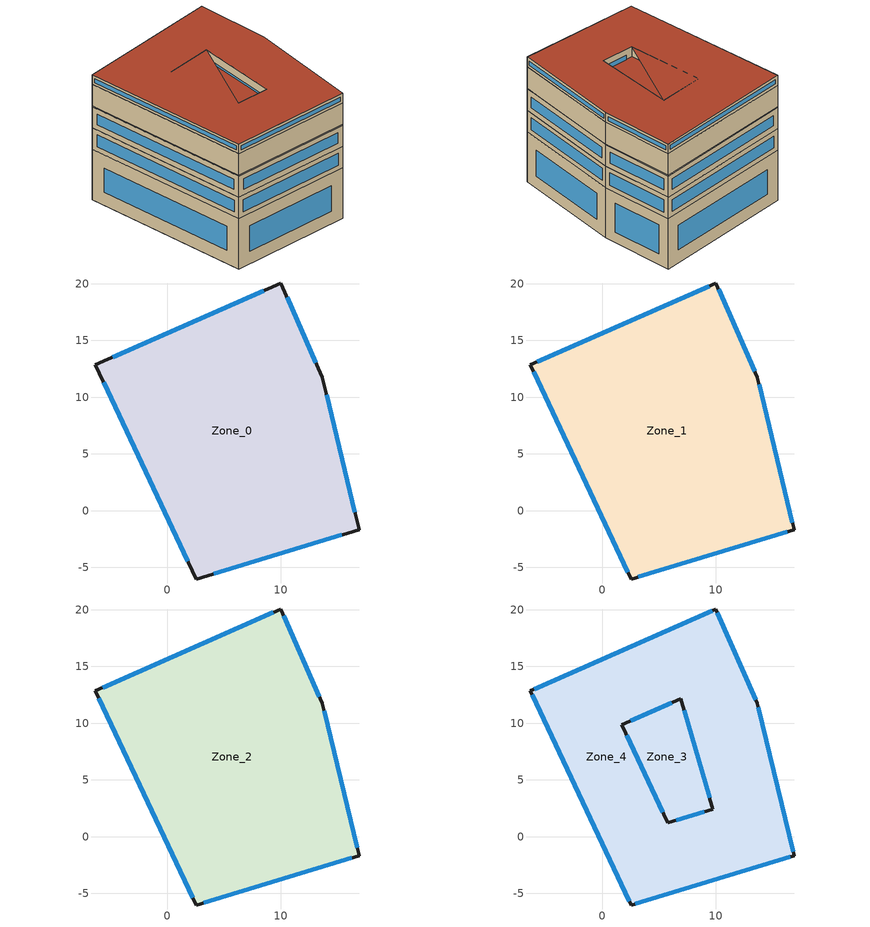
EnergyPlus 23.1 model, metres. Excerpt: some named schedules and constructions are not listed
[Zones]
Zone_0
 floor ground (Zone_0:f5UnderGroundSlabCF): -6.32,12.86 10.02,20.06 13.68,11.75 16.91,-1.67 2.56,-6.02 z0
 wall outside (90.1-2019 Nonresidential CZ 0 Exterior Wall (Mass)): -6.32,12.86 2.56,-6.02 16.91,-1.67 13.68,11.75 10.02,20.06 -6.32,12.86 z0:6.55
 window (90.1-2019 Nonresidential CZ 0 Glazing (Operable)): -5.59,11.31 1.83,-4.47 z1.71:4.84; 4.1,-5.55 15.38,-2.13 z1.61:4.94; 16.54,-0.13 14.05,10.21 z1.58:4.97; 13.12,13.02 10.58,18.79 z1.39:5.16; 8.5,19.39 -4.79,13.53 z1.66:4.89
Zone_1
 floor to Zone_0 (Interior Slab (Mass)_FLIPPED): -6.32,12.86 10.02,20.06 13.68,11.75 16.91,-1.67 2.56,-6.02 z6.55
 wall outside (90.1-2019 Nonresidential CZ 0 Exterior Wall (Mass)): -6.32,12.86 2.56,-6.02 16.91,-1.67 13.68,11.75 10.02,20.06 -6.32,12.86 z6.55:9.4
 window (90.1-2019 Nonresidential CZ 0 Glazing (Operable)): -6.03,12.25 2.28,-5.42 / 9.42,19.8 -5.72,13.12 z7.21:8.74; 3.18,-5.83 16.3,-1.85 z7.2:8.75; 16.76,-1.04 13.83,11.12 z7.19:8.76; 13.43,12.3 10.26,19.51 z7.15:8.8
Zone_2
 floor to Zone_1 (Interior Slab (Mass)_FLIPPED): -6.32,12.86 10.02,20.06 13.68,11.75 16.91,-1.67 2.56,-6.02 z9.4
 wall outside (90.1-2019 Nonresidential CZ 8 Exterior Floor (Mass)): -6.32,12.86 2.56,-6.02 16.91,-1.67 13.68,11.75 10.02,20.06 -6.32,12.86 z9.4:12.17
 wall to Zone_4 (Interior Partition (Mass)): -6.32,12.86 2.56,-6.02 16.91,-1.67 13.68,11.75 10.02,20.06 -6.32,12.86 z12.17:12.25
 window (90.1-2019 Nonresidential CZ 0 Glazing (Operable)): -6.01,12.21 2.26,-5.37 z10.12:11.45; 3.23,-5.82 16.25,-1.87 z10.1:11.47; 16.75,-0.99 13.84,11.07 z10.09:11.48; 13.41,12.35 10.28,19.46 z10.06:11.51; 9.37,19.77 -5.67,13.14 z10.11:11.46
Zone_3
 floor to Zone_2 (Interior Slab (Mass)_FLIPPED): -6.32,12.86 10.02,20.06 13.68,11.75 16.91,-1.67 2.56,-6.02 z12.25
 wall to Zone_4 (Interior Partition (Mass)): -6.32,12.86 2.56,-6.02 16.91,-1.67 13.68,11.75 10.02,20.06 -6.32,12.86 z12.25:15.1
 roof outside (300mmInsulation 200mmConcrete): -6.32,12.86 2.56,-6.02 16.91,-1.67 13.68,11.75 10.02,20.06 z15.1
Zone_4
 floor outside (90.1-2019 Nonresidential CZ 0 Exterior Floor (Mass)): -6.32,12.86 -0.69,15.34 1.73,9.85 6.95,12.15 9.75,2.43 1.73,9.85 -0.69,15.34 10.02,20.06 13.68,11.75 16.91,-1.67 2.56,-6.02 z12.17
 wall outside (UVal_0.3_Light): -6.32,12.86 2.56,-6.02 16.91,-1.67 13.68,11.75 10.02,20.06 -6.32,12.86 z15.1:16.35; 5.78,1.23 1.73,9.85 6.95,12.15 9.75,2.43 5.78,1.23 z12.17:16.35
 window (90.1-2019 Nonresidential CZ 0 Glazing (Operable)): -6.16,12.52 2.41,-5.69 z15.47:15.98; 2.91,-5.92 16.57,-1.77 / 16.83,-1.31 13.76,11.4 / 9.69,19.91 -5.98,13 z15.46:15.99; 13.53,12.07 10.16,19.74 z15.45:16; 5.35,2.15 2.17,8.92 z13.19:15.32; 9.02,2.21 6.52,1.45 z12.93:15.58; 7.23,11.15 9.46,3.43 z13.21:15.31; 2.53,10.2 6.14,11.79 z13.05:15.47
 roof outside (300mmInsulation 200mmConcrete): -6.32,12.86 2.56,-6.02 7.52,-4.51 5.78,1.23 9.75,2.43 6.95,12.15 5.78,1.23 7.52,-4.51 16.91,-1.67 13.68,11.75 10.02,20.06 z16.35
[Schedule:Week:Daily]
CoolAvail_Zone_1_40: 3b5530b0-4bfc-4e65-a115-754aeea42c9c, 64b21f1b-c09a-408f-8473-87fbea97a150, 3e36110c-688c-44a8-9024-3036805d7056, 677ddcfa-195a-49f8-a79a-81ba88b1f3bf, 41bfedb8-62a9-4e63-bcd2-d6c6a752d5d8, f79a0e5d-3aaa-44ed-869a-91804aff7df9, cfa0f72f-ae4b-4a60-80fe-1625460ebad9, 3b5530b0-4bfc-4e65-a115-754aeea42c9c, 3b5530b0-4bfc-4e65-a115-754aeea42c9c, 3b5530b0-4bfc-4e65-a115-754aeea42c9c, 3b5530b0-4bfc-4e65-a115-754aeea42c9c, 3b5530b0-4bfc-4e65-a115-754aeea42c9c
CoolAvail_Zone_1_41: d7deffb3-35ab-442d-a4bd-0579f5c34145, ec9b559f-9ade-4417-afb1-449e3e27a461, 045c1028-9f06-4f8d-ac3c-bfd8482e71d8, 2a3c6d2b-402f-42dd-84d5-200fd4e34ae3, 1da28d98-4ae1-4b40-ac0a-9779e90c793c, 1470e187-b2ca-41c7-9c02-5599b091a2bd, 3272099c-1b13-4495-add5-952f840f3c39, d7deffb3-35ab-442d-a4bd-0579f5c34145, d7deffb3-35ab-442d-a4bd-0579f5c34145, d7deffb3-35ab-442d-a4bd-0579f5c34145, d7deffb3-35ab-442d-a4bd-0579f5c34145, d7deffb3-35ab-442d-a4bd-0579f5c34145
CoolAvail_Zone_1_42: 92822c5f-2bfe-4f18-94d7-6253c8df64ce, 5a50a1cb-b3b3-4f70-b0da-7dd7f23be4d0, 96757bd3-2798-4ef5-874f-9d6efbf141f2, c32a3fb3-1659-4cbb-80cf-21d5794c898d, 1386779a-1ee2-4c46-b854-c9900c2e9ca4, f89c5fe4-e515-457d-9e77-097af3ebce41, d1ef686d-5cd7-43da-83b7-e2ddfaac4146, 92822c5f-2bfe-4f18-94d7-6253c8df64ce, 92822c5f-2bfe-4f18-94d7-6253c8df64ce, 92822c5f-2bfe-4f18-94d7-6253c8df64ce, 92822c5f-2bfe-4f18-94d7-6253c8df64ce, 92822c5f-2bfe-4f18-94d7-6253c8df64ce
CoolAvail_Zone_1_43: 922ba25d-84aa-4df4-8637-4746266014ac, 61082579-9666-4bf3-bc38-98cbfbe943b8, 0e6c61da-a3bf-4433-a37e-4665335cd269, 810edac5-32f3-4fee-b726-171751db6f96, ecc0637f-1234-4cba-a2a9-23f2feec27b7, 90d84f1d-cc8c-455d-a961-485245b7a64f, 6f883ab1-47b7-4b43-b948-2944ed46edb0, 922ba25d-84aa-4df4-8637-4746266014ac, 922ba25d-84aa-4df4-8637-4746266014ac, 922ba25d-84aa-4df4-8637-4746266014ac, 922ba25d-84aa-4df4-8637-4746266014ac, 922ba25d-84aa-4df4-8637-4746266014ac
CoolAvail_Zone_1_44: 2fc8c293-e804-4f4b-a27a-c9e21b4af302, 06e04203-d3e1-4821-a8e5-f5c41243471a, 88cbf429-d5af-4062-89a4-107e37e533ea, 0087c4c9-bec4-4820-a0f3-edec8f0f00c5, 6b7ebffa-ddb7-4763-8d8e-57d8a0ef2cbf, 7c29c206-f92e-41d3-90d2-cdf9776248f7, 4b1c9686-3ebc-43b1-b883-fd36bf51263d, 2fc8c293-e804-4f4b-a27a-c9e21b4af302, 2fc8c293-e804-4f4b-a27a-c9e21b4af302, 2fc8c293-e804-4f4b-a27a-c9e21b4af302, 2fc8c293-e804-4f4b-a27a-c9e21b4af302, 2fc8c293-e804-4f4b-a27a-c9e21b4af302
CoolAvail_Zone_1_45: 7ee1185d-d39c-4ca8-a3f4-3d5fa92efd22, 4e48a2f3-4e9a-4faf-8e2f-800c89a68a4f, 230b7ef8-53c1-4085-a25c-643ad822c784, 5c8264c5-5a70-4684-8615-8f6e6b2c97af, 56bddfbb-0032-4789-999a-5805ca39de4d, e211d448-935f-48d1-876d-e26f2410d088, 7ee1185d-d39c-4ca8-a3f4-3d5fa92efd22, 7ee1185d-d39c-4ca8-a3f4-3d5fa92efd22, 7ee1185d-d39c-4ca8-a3f4-3d5fa92efd22, 7ee1185d-d39c-4ca8-a3f4-3d5fa92efd22, 7ee1185d-d39c-4ca8-a3f4-3d5fa92efd22, 7ee1185d-d39c-4ca8-a3f4-3d5fa92efd22
CoolAvail_Zone_1_46: 19df548d-6fad-43ea-b96f-c975a92faf88, 5a50a1cb-b3b3-4f70-b0da-7dd7f23be4d0, 3d4e1126-cb86-400f-a760-998fa8e8428d, a60fa0af-489c-4fa5-a09e-8eba24075d54, b1652de9-785c-46b1-9efb-b91ecf96de48, 9c3d533e-0874-4e8f-acdd-a39c1313e582, 0b639a0e-bdaf-4323-b152-5e555cd32010, 19df548d-6fad-43ea-b96f-c975a92faf88, 19df548d-6fad-43ea-b96f-c975a92faf88, 19df548d-6fad-43ea-b96f-c975a92faf88, 19df548d-6fad-43ea-b96f-c975a92faf88, 19df548d-6fad-43ea-b96f-c975a92faf88
CoolAvail_Zone_1_47: db654eea-7de9-4037-ad2c-f0711f9913ac, d4a18c32-32ed-4547-b1ce-f2211da1d24f, b324206d-d04e-4bca-8d0d-f79f5fa49e10, e3236c78-35f7-428b-8be6-d0bdf63d719f, d9172f3d-fe41-4f8d-9a69-76c400fed204, de05cf16-a459-4ef7-b9cf-8a95d1d19241, 59265a61-d77a-4181-8431-ca18a54d921d, db654eea-7de9-4037-ad2c-f0711f9913ac, db654eea-7de9-4037-ad2c-f0711f9913ac, db654eea-7de9-4037-ad2c-f0711f9913ac, db654eea-7de9-4037-ad2c-f0711f9913ac, db654eea-7de9-4037-ad2c-f0711f9913ac
CoolAvail_Zone_1_48: 979c9937-4da7-44b0-a193-3cdf8b94eddd, f0d4d75d-5d0e-4ff5-908d-ad382231932b, 21f5ba69-c73b-4d97-a14c-02053ee217cc, 4f16d6cb-f9b6-4a6f-a6fc-45c3599a540f, 3a1bb323-4183-4847-ae9e-8343a6920c1a, 392fcff0-f71e-4231-83d4-3fba7a95bf2d, ee5d0d7d-6392-4a63-b491-2fd32d9e0298, 979c9937-4da7-44b0-a193-3cdf8b94eddd, 979c9937-4da7-44b0-a193-3cdf8b94eddd, 979c9937-4da7-44b0-a193-3cdf8b94eddd, 979c9937-4da7-44b0-a193-3cdf8b94eddd, 979c9937-4da7-44b0-a193-3cdf8b94eddd
CoolAvail_Zone_1_49: bc2f9e46-e1b1-42e2-87c8-30bbdf1e322b, 2bfb6d55-6b8c-4cd3-b8bc-b7f0d738f342, 9be666fa-68ab-4094-98f9-f9a9b0e08adf, 5bdb86e9-1017-451b-91a2-22b0963e054d, e6bef98e-f5ed-412f-a4ad-6885be07218b, a5c9d950-ca71-4ad3-be7e-6a379974e7ca, 8aa65de1-c7dc-4ac5-ac6c-a988edda8ad1, bc2f9e46-e1b1-42e2-87c8-30bbdf1e322b, bc2f9e46-e1b1-42e2-87c8-30bbdf1e322b, bc2f9e46-e1b1-42e2-87c8-30bbdf1e322b, bc2f9e46-e1b1-42e2-87c8-30bbdf1e322b, bc2f9e46-e1b1-42e2-87c8-30bbdf1e322b
CoolAvail_Zone_1_50: 7d106a9d-3be2-4f2f-a65f-eacc222043de, 3e36110c-688c-44a8-9024-3036805d7056, a8ba104b-30ce-47f5-a32e-ef1b3cc5e3f0, 369899ac-b642-44b6-a87f-08aa3a85ad6e, 663f5c5d-ce12-481a-b640-af973dc9818c, ae78c2f4-4895-4cfb-a16f-2fb425b4154b, b2e3f4e4-5d79-4c69-a124-79afc4abc8b0, 7d106a9d-3be2-4f2f-a65f-eacc222043de, 7d106a9d-3be2-4f2f-a65f-eacc222043de, 7d106a9d-3be2-4f2f-a65f-eacc222043de, 7d106a9d-3be2-4f2f-a65f-eacc222043de, 7d106a9d-3be2-4f2f-a65f-eacc222043de
CoolAvail_Zone_1_51: 5782e96f-61aa-4a49-b425-c598cef6d3e7, 7f47eab8-a37c-47c0-b7fc-6248622c8721, a9f0a4d5-292a-4651-aff5-bcbf9b033476, 538fe9f9-ce46-4356-9dbe-c94d83890ade, 6c2e5103-d28b-4a0e-9db9-bf671b9c2fb4, 20c21375-d5d6-4444-97d3-b240c8e0c560, 01ed06eb-558f-4142-a675-aa2008106ffb, 5782e96f-61aa-4a49-b425-c598cef6d3e7, 5782e96f-61aa-4a49-b425-c598cef6d3e7, 5782e96f-61aa-4a49-b425-c598cef6d3e7, 5782e96f-61aa-4a49-b425-c598cef6d3e7, 5782e96f-61aa-4a49-b425-c598cef6d3e7
CoolAvail_Zone_1_52: f5ac88ba-71e6-454a-a911-77218776773b, f5ac88ba-71e6-454a-a911-77218776773b, f5ac88ba-71e6-454a-a911-77218776773b, f5ac88ba-71e6-454a-a911-77218776773b, f5ac88ba-71e6-454a-a911-77218776773b, f5ac88ba-71e6-454a-a911-77218776773b, f5ac88ba-71e6-454a-a911-77218776773b, f5ac88ba-71e6-454a-a911-77218776773b, f5ac88ba-71e6-454a-a911-77218776773b, f5ac88ba-71e6-454a-a911-77218776773b, f5ac88ba-71e6-454a-a911-77218776773b, f5ac88ba-71e6-454a-a911-77218776773b
NatVentAvail_Zone_1_0: 1aa9b8ee-1cf0-4c5b-8d39-db0a8d4510dd, ff363edd-1260-4c79-8fa8-aa9a865fb8aa, f7e2769b-eef5-4c62-9aa0-965dd4d38035, fe78f2f1-8a11-4d19-b105-b8e98ca12aff, 34148b53-7aaa-4b71-af6d-d943fc8ec307, b5c0d887-d765-4755-b49a-8c20b7564e9a, 7a1c0021-28de-4ffc-b882-8bf1741f42d6, 1aa9b8ee-1cf0-4c5b-8d39-db0a8d4510dd, 1aa9b8ee-1cf0-4c5b-8d39-db0a8d4510dd, 1aa9b8ee-1cf0-4c5b-8d39-db0a8d4510dd, 1aa9b8ee-1cf0-4c5b-8d39-db0a8d4510dd, 1aa9b8ee-1cf0-4c5b-8d39-db0a8d4510dd
NatVentAvail_Zone_1_1: 5d8aec1a-5fd3-4992-8821-9213426935d8, 46f7ab3a-672d-4b48-a245-c2ca5cabe0c1, f2de1489-593e-497f-92b0-0fa14e72d159, 769d9b26-d7e6-47e9-9578-8f7a90ffbf1b, 1d2269d6-d551-4ff5-8c89-ed43bd3b98fa, d25afb59-8fdc-4cb2-ad2b-fea90d555055, 10c1c1d0-c2dc-46f0-a36a-8734133361b2, 5d8aec1a-5fd3-4992-8821-9213426935d8, 5d8aec1a-5fd3-4992-8821-9213426935d8, 5d8aec1a-5fd3-4992-8821-9213426935d8, 5d8aec1a-5fd3-4992-8821-9213426935d8, 5d8aec1a-5fd3-4992-8821-9213426935d8
NatVentAvail_Zone_1_2: 3403e8de-cde9-46ce-8029-9195310aa4b1, cff74ff9-01c1-4bbb-b91d-87ce9d73c92d, 1d2269d6-d551-4ff5-8c89-ed43bd3b98fa, b35dfb7a-8b64-4270-ad6d-3c575033b024, ff363edd-1260-4c79-8fa8-aa9a865fb8aa, eb9ae8a3-064e-43ac-8f43-85cfebeb9596, b5d35a68-49bd-4733-bf61-fec02020f4aa, 3403e8de-cde9-46ce-8029-9195310aa4b1, 3403e8de-cde9-46ce-8029-9195310aa4b1, 3403e8de-cde9-46ce-8029-9195310aa4b1, 3403e8de-cde9-46ce-8029-9195310aa4b1, 3403e8de-cde9-46ce-8029-9195310aa4b1
NatVentAvail_Zone_1_3: fe6d6b42-a841-4a25-8861-33cc764b5b13, 76083fe3-2160-4bf7-a3ea-9dfcf8b72814, 9a1df015-d77a-43d7-87ab-d8ddbd8586b2, 3b8b0d97-e122-47c4-a57f-f393604207d5, edfeadab-8869-4612-8b21-9d0688c03fe4, 1aa9b8ee-1cf0-4c5b-8d39-db0a8d4510dd, f0a13056-c210-4f65-8f10-ba7a1529fb9d, fe6d6b42-a841-4a25-8861-33cc764b5b13, fe6d6b42-a841-4a25-8861-33cc764b5b13, fe6d6b42-a841-4a25-8861-33cc764b5b13, fe6d6b42-a841-4a25-8861-33cc764b5b13, fe6d6b42-a841-4a25-8861-33cc764b5b13
NatVentAvail_Zone_1_4: 239b45c4-21c9-4649-a69d-9352c17adb4f, 2b74d04e-7d10-4129-aa66-5f4a3b12f6b3, ed799316-544a-4fe4-b675-12097147d232, 050bf557-0ceb-4162-9882-bbb76972032a, b71e5981-1a80-4aa4-b368-c22fe88e7ce1, 64bb8875-d794-4d81-8a92-9b751d824f23, 2b74d04e-7d10-4129-aa66-5f4a3b12f6b3, 239b45c4-21c9-4649-a69d-9352c17adb4f, 239b45c4-21c9-4649-a69d-9352c17adb4f, 239b45c4-21c9-4649-a69d-9352c17adb4f, 239b45c4-21c9-4649-a69d-9352c17adb4f, 239b45c4-21c9-4649-a69d-9352c17adb4f
NatVentAvail_Zone_1_5: 0968aaa9-7453-409e-9f34-d1bd3769efc5, 78896552-9d46-40f3-bd69-490e260cec79, 43fae140-fe8d-48be-9ba1-ce3e086722c1, 3f5971d1-6b66-48a0-b049-1f38cd2af7bf, c55d9ae6-34c0-416f-8c2d-3cca4a78f446, 4cd430e2-1ba2-4012-b66b-a690c04ff980, 5b809861-5b34-4935-b3fb-2110f8875983, 0968aaa9-7453-409e-9f34-d1bd3769efc5, 0968aaa9-7453-409e-9f34-d1bd3769efc5, 0968aaa9-7453-409e-9f34-d1bd3769efc5, 0968aaa9-7453-409e-9f34-d1bd3769efc5, 0968aaa9-7453-409e-9f34-d1bd3769efc5
NatVentAvail_Zone_1_6: 0cd7b4dd-21b6-4e80-ae8a-acdd030e0a70, ff4bc00e-5506-40d9-ab4a-0dd0a69ae114, 582cf5ea-1e6b-4a2c-9361-2b43b72c507f, 1c8ead75-41c3-499b-ba38-e967c6030f63, c7dd272b-cef9-444f-bef7-53d5279d8e62, 29f65c15-9c27-4264-b3cb-7115c515e851, d38b4de4-aab0-439d-97a1-b1afb4748e85, 0cd7b4dd-21b6-4e80-ae8a-acdd030e0a70, 0cd7b4dd-21b6-4e80-ae8a-acdd030e0a70, 0cd7b4dd-21b6-4e80-ae8a-acdd030e0a70, 0cd7b4dd-21b6-4e80-ae8a-acdd030e0a70, 0cd7b4dd-21b6-4e80-ae8a-acdd030e0a70
NatVentAvail_Zone_1_7: cc051a83-faf7-4349-b39f-557a21624bbc, 25cde815-7663-4b4e-b210-72134b8df995, 9de4a780-80f6-4d3b-b92f-ab9a475689c7, 061af02d-8de7-47e1-a828-55b53025538f, 47f40980-0830-4ca6-ac5b-ff3f432890f7, ce037968-5734-4e11-88ac-c84dec191459, 0d1411da-ba65-422b-a8d8-32d06dc8829b, cc051a83-faf7-4349-b39f-557a21624bbc, cc051a83-faf7-4349-b39f-557a21624bbc, cc051a83-faf7-4349-b39f-557a21624bbc, cc051a83-faf7-4349-b39f-557a21624bbc, cc051a83-faf7-4349-b39f-557a21624bbc
NatVentAvail_Zone_1_8: f9b8cbdc-23d6-4e86-925b-d2ff5156e3a3, da130ef9-5922-433f-b555-1614c69dabfe, 94fbb846-cf3f-4d18-bbd2-2f718babfb3c, 8609ca1b-f2b0-4c31-bf43-88d243dc1120, 45d7809f-e6b4-417e-a508-1898d8883b4e, a990661e-c75f-4283-beb7-f11fb57b7ae1, a0d34b79-d77d-4891-bd0f-fe7c6fb058e2, f9b8cbdc-23d6-4e86-925b-d2ff5156e3a3, f9b8cbdc-23d6-4e86-925b-d2ff5156e3a3, f9b8cbdc-23d6-4e86-925b-d2ff5156e3a3, f9b8cbdc-23d6-4e86-925b-d2ff5156e3a3, f9b8cbdc-23d6-4e86-925b-d2ff5156e3a3
NatVentAvail_Zone_1_9: 14ccef2a-bc37-4308-aefb-aaefd4ce7953, 7cace44d-cc08-46fa-b6b3-2e9195eed177, a0d34b79-d77d-4891-bd0f-fe7c6fb058e2, 61d5e303-d439-401c-940e-46431ee6fe32, 4d3f4135-889a-4aae-a0ae-f5a5c0f5b119, 64d475d9-f584-423d-97dc-a784a09bc47a, c8d17217-98a7-4026-adb4-021caa5c79bb, 14ccef2a-bc37-4308-aefb-aaefd4ce7953, 14ccef2a-bc37-4308-aefb-aaefd4ce7953, 14ccef2a-bc37-4308-aefb-aaefd4ce7953, 14ccef2a-bc37-4308-aefb-aaefd4ce7953, 14ccef2a-bc37-4308-aefb-aaefd4ce7953
NatVentAvail_Zone_1_10: 1f67c741-a369-4a43-bdb2-f75c236471d0, a0d34b79-d77d-4891-bd0f-fe7c6fb058e2, cb99d68c-4cc8-4a91-9569-c580c93ad4ca, 582dd697-0565-4af4-8cb3-929dd1e7a2c6, 551a14de-28be-403d-9e8b-e6e0ae9685af, 0cc6676c-751f-4b33-ae01-d24389699ab8, 39117c98-4ed1-483d-af6b-a639ec684f30, 1f67c741-a369-4a43-bdb2-f75c236471d0, 1f67c741-a369-4a43-bdb2-f75c236471d0, 1f67c741-a369-4a43-bdb2-f75c236471d0, 1f67c741-a369-4a43-bdb2-f75c236471d0, 1f67c741-a369-4a43-bdb2-f75c236471d0
NatVentAvail_Zone_1_11: a0d34b79-d77d-4891-bd0f-fe7c6fb058e2, 743b9303-350b-4772-9c55-d90d888561f2, 28069535-e6c9-49d2-8ad2-9cfc5501368e, e7f22db7-e95b-49a4-b327-b7942fcb5018, 939c5899-4384-41ce-930d-73b53d3aa75b, 1cc9c39f-87d9-4426-894d-69de3841f940, 44cf66b1-1c32-458d-adfa-5c5027c7f813, a0d34b79-d77d-4891-bd0f-fe7c6fb058e2, a0d34b79-d77d-4891-bd0f-fe7c6fb058e2, a0d34b79-d77d-4891-bd0f-fe7c6fb058e2, a0d34b79-d77d-4891-bd0f-fe7c6fb058e2, a0d34b79-d77d-4891-bd0f-fe7c6fb058e2
NatVentAvail_Zone_1_12: abc76f33-f229-43ec-8707-b987556e90b8, bd384616-cc0a-433e-ba29-8a05af0f9025, efbc60ab-543d-4737-9012-5122a2ba439a, 14e368eb-47a3-40d4-82a7-8a660d358767, 2656b16f-5dd7-4449-a188-dc27b3a36c68, 8b78c76e-0c1a-45d9-8cfe-7100b0473ed7, 839e9329-9ddb-4a3c-93c6-d6ce416bb52e, abc76f33-f229-43ec-8707-b987556e90b8, abc76f33-f229-43ec-8707-b987556e90b8, abc76f33-f229-43ec-8707-b987556e90b8, abc76f33-f229-43ec-8707-b987556e90b8, abc76f33-f229-43ec-8707-b987556e90b8
NatVentAvail_Zone_1_13: 6303882b-71e6-4498-91fa-ffdcfb691d8d, 29e7b647-3bec-44d7-b1f3-f10a18b81b8a, 1bd495a0-d79f-473b-b6f7-d47d653b37fe, 5e843858-f865-4fdc-90dd-e5f8e548fbc0, 59b256c0-b05b-45bd-b246-61ed36b61d41, a2308469-a79c-4a57-b2cf-65dc5bcfdf86, 818400d1-01a9-43f5-b1cc-8d7701cacedd, 6303882b-71e6-4498-91fa-ffdcfb691d8d, 6303882b-71e6-4498-91fa-ffdcfb691d8d, 6303882b-71e6-4498-91fa-ffdcfb691d8d, 6303882b-71e6-4498-91fa-ffdcfb691d8d, 6303882b-71e6-4498-91fa-ffdcfb691d8d
NatVentAvail_Zone_1_14: 2683cd1b-a475-4423-9a18-9aa4f493b846, e8aec38d-f4b4-4ff0-adf2-23399f9c3a5c, 761de261-2df9-48be-b26b-0656bd7e7874, 8f52c5aa-e5ef-4342-9f8a-7a4bbadb653e, 03f7b2e8-d161-4484-bccb-bc57d6b162e1, 140c57a7-e32f-4e3f-81f0-e3a98ac627d8, ac7dff85-70bc-44c4-831d-86f75e9bc1fe, 2683cd1b-a475-4423-9a18-9aa4f493b846, 2683cd1b-a475-4423-9a18-9aa4f493b846, 2683cd1b-a475-4423-9a18-9aa4f493b846, 2683cd1b-a475-4423-9a18-9aa4f493b846, 2683cd1b-a475-4423-9a18-9aa4f493b846
NatVentAvail_Zone_1_15: a46722ea-7f58-4f0e-af16-7f2b5cc57faf, ade75a0e-3772-493d-a4fb-6f68c8ece047, bd4910e2-5c98-4347-99f6-7e1c54941cbe, a8ba104b-30ce-47f5-a32e-ef1b3cc5e3f0, bd7412ee-63b6-4e7d-a5ae-d407bb1662de, 6301a367-e93f-4409-a4e1-f3e1a92c75f8, d65bc076-78e2-4c38-9539-ed8fcc7b01d6, a46722ea-7f58-4f0e-af16-7f2b5cc57faf, a46722ea-7f58-4f0e-af16-7f2b5cc57faf, a46722ea-7f58-4f0e-af16-7f2b5cc57faf, a46722ea-7f58-4f0e-af16-7f2b5cc57faf, a46722ea-7f58-4f0e-af16-7f2b5cc57faf
NatVentAvail_Zone_1_16: 77cea961-797f-45e1-b57d-13c8f57b4e7e, 86945e4a-5bf4-4406-b654-a4479a660c1b, 7223df8e-1278-413d-8a6b-2ea469dd4845, 407c21e5-d782-498d-8d97-093a36d427aa, dd397d55-8128-4e4f-a6af-1299a2f65e93, 243c2d51-b016-4bea-a68d-5c2e8fec9eea, 1a34e5b4-e5ca-4329-a28f-6e293b692e7f, 77cea961-797f-45e1-b57d-13c8f57b4e7e, 77cea961-797f-45e1-b57d-13c8f57b4e7e, 77cea961-797f-45e1-b57d-13c8f57b4e7e, 77cea961-797f-45e1-b57d-13c8f57b4e7e, 77cea961-797f-45e1-b57d-13c8f57b4e7e
NatVentAvail_Zone_1_17: 47b40d27-0b15-4c99-b4d1-b3f44727fbe2, 88344aa7-d304-4642-88e0-dcaf258950b2, a2b7cf4f-7aeb-4cef-b7a2-48ad805a26a0, 98e8d130-37e9-47e7-88a5-f7a0b97f2ff9, 5af28a56-d396-4f17-b0a0-38f92e5e6f12, 86b42c36-dc49-4187-8bbc-5079708017dd, a2288b17-3c37-4730-abdb-fa50b0b9d905, 47b40d27-0b15-4c99-b4d1-b3f44727fbe2, 47b40d27-0b15-4c99-b4d1-b3f44727fbe2, 47b40d27-0b15-4c99-b4d1-b3f44727fbe2, 47b40d27-0b15-4c99-b4d1-b3f44727fbe2, 47b40d27-0b15-4c99-b4d1-b3f44727fbe2
NatVentAvail_Zone_1_18: e83335ec-99a6-416a-a380-cf12d93e2806, 477d9cab-5eac-4abf-a019-05a2b055c7c3, f6b5f95a-2926-41e6-8803-537664defd0f, e83335ec-99a6-416a-a380-cf12d93e2806, 29b81487-1ea8-437b-b30d-b51d02533443, 437e6d70-9133-40f8-9e19-b8412ca32868, 25d69790-dac9-4f8a-94bf-0a95760cb735, e83335ec-99a6-416a-a380-cf12d93e2806, e83335ec-99a6-416a-a380-cf12d93e2806, e83335ec-99a6-416a-a380-cf12d93e2806, e83335ec-99a6-416a-a380-cf12d93e2806, e83335ec-99a6-416a-a380-cf12d93e2806
NatVentAvail_Zone_1_19: 9d03142e-6e1b-4326-adef-ebc45a184e57, e2e0f753-1476-4b5c-a9a2-f000e39a4c7b, bbbb3b60-fe6b-4785-851c-4344aa2c8630, 0207d0c1-a824-4c56-b7d2-b798c86e438b, c9e049c6-70a3-45e7-afbb-d3f5962e6365, 57788d8f-5879-49d8-9f47-9c1f97a7b50e, bfc531f1-2397-4f8f-865c-8300afe85a46, 9d03142e-6e1b-4326-adef-ebc45a184e57, 9d03142e-6e1b-4326-adef-ebc45a184e57, 9d03142e-6e1b-4326-adef-ebc45a184e57, 9d03142e-6e1b-4326-adef-ebc45a184e57, 9d03142e-6e1b-4326-adef-ebc45a184e57
NatVentAvail_Zone_1_20: 63f4b83f-3c34-4075-a524-b207993651ef, f8a8cced-2dc4-4aef-b6e7-4149c0fae45f, 9d03142e-6e1b-4326-adef-ebc45a184e57, f81c0f71-439a-46d6-b870-5c0aa0495689, e64ab42b-ef06-4ea1-970d-995d9364e2f1, 9ea17a49-52ce-4dfb-b391-e6b7f6fdd970, 6f04f899-d8a2-4fba-8546-830ce983c369, 63f4b83f-3c34-4075-a524-b207993651ef, 63f4b83f-3c34-4075-a524-b207993651ef, 63f4b83f-3c34-4075-a524-b207993651ef, 63f4b83f-3c34-4075-a524-b207993651ef, 63f4b83f-3c34-4075-a524-b207993651ef
NatVentAvail_Zone_1_21: eaa08296-2194-479e-8d43-e2e571d69924, 78896552-9d46-40f3-bd69-490e260cec79, e6ff72f0-a785-4309-bd25-6e804c1c3d62, 61082579-9666-4bf3-bc38-98cbfbe943b8, 6fd67377-4c8c-44e0-9d6c-4b72f30ee8b8, fcca8b8e-56d9-4d27-9aa5-e2ddf65a5f19, 01ca29b1-1dc3-431f-89b8-3919db4c430b, eaa08296-2194-479e-8d43-e2e571d69924, eaa08296-2194-479e-8d43-e2e571d69924, eaa08296-2194-479e-8d43-e2e571d69924, eaa08296-2194-479e-8d43-e2e571d69924, eaa08296-2194-479e-8d43-e2e571d69924
NatVentAvail_Zone_1_22: b1652de9-785c-46b1-9efb-b91ecf96de48, a58c9d7c-8b27-462a-bbfd-a1b14169675f, 4b1269a0-10bf-4941-999f-47e282d85571, 00420aad-81d7-4396-8ead-0e8a628272d5, 92327698-aa9f-4800-b44d-a1ec31982a5b, 19df548d-6fad-43ea-b96f-c975a92faf88, da14f667-c693-42b4-86ef-250c32271000, b1652de9-785c-46b1-9efb-b91ecf96de48, b1652de9-785c-46b1-9efb-b91ecf96de48, b1652de9-785c-46b1-9efb-b91ecf96de48, b1652de9-785c-46b1-9efb-b91ecf96de48, b1652de9-785c-46b1-9efb-b91ecf96de48
NatVentAvail_Zone_1_23: 84558796-6405-48b1-845b-a0ec9adfe2ab, 2994ee1b-90f1-4616-a471-fedf73c0e39b, b6199a35-9f4c-4f9f-841e-b43451e51e5e, 77c83fac-d80c-4d7f-a667-952e23ae143b, 161f9620-1dd7-43a9-8d94-2d76a9b5ce41, 4c828766-97cc-47bc-b772-648a514612ee, 98b00e93-f403-4c57-99e4-0a8ea1c6dcf0, 84558796-6405-48b1-845b-a0ec9adfe2ab, 84558796-6405-48b1-845b-a0ec9adfe2ab, 84558796-6405-48b1-845b-a0ec9adfe2ab, 84558796-6405-48b1-845b-a0ec9adfe2ab, 84558796-6405-48b1-845b-a0ec9adfe2ab
NatVentAvail_Zone_1_24: 643b81ea-7f98-4ade-b5fc-865c677e6cc7, 0631fa18-fc53-4fc1-8a13-08d999b6f9f1, 83caa4b2-2130-4d37-a194-5faa919f1eb6, 89786bb1-0d32-4946-96e7-6c59c011e7a7, 528f3834-38d6-4d28-8768-3eb712509140, 7115c35e-5b08-4d62-a368-05f984c057ba, 3cd84f3a-95ff-4edd-a9ef-60d38c700ff3, 643b81ea-7f98-4ade-b5fc-865c677e6cc7, 643b81ea-7f98-4ade-b5fc-865c677e6cc7, 643b81ea-7f98-4ade-b5fc-865c677e6cc7, 643b81ea-7f98-4ade-b5fc-865c677e6cc7, 643b81ea-7f98-4ade-b5fc-865c677e6cc7
NatVentAvail_Zone_1_25: bb134fcf-2cfc-4dae-8368-4092751a51fc, e88b301f-dca1-4978-ab07-a8e9ce4b4729, 7ee1185d-d39c-4ca8-a3f4-3d5fa92efd22, 80bbbfed-e614-4bd0-8997-ee2226226727, be5d5594-9202-45e6-87b8-a54e75608b4e, c6fb9978-e82b-49db-bd27-b6f6989f02e9, a2e19903-712f-4ba3-98e5-2c6e193c96d7, bb134fcf-2cfc-4dae-8368-4092751a51fc, bb134fcf-2cfc-4dae-8368-4092751a51fc, bb134fcf-2cfc-4dae-8368-4092751a51fc, bb134fcf-2cfc-4dae-8368-4092751a51fc, bb134fcf-2cfc-4dae-8368-4092751a51fc
NatVentAvail_Zone_1_26: 5d06f325-204f-4c93-97d9-571b9fa2eab5, 5ae779f8-7331-4535-aec5-faec0c32163f, 86519c9c-96da-408c-98c5-db09831a2a62, 0252c5f4-738e-4583-be9d-452be1e04946, 5f8bd9ea-d8e2-4e3f-b000-1e1a659acec6, f822eaaa-aebe-495b-bf9e-092c79cad451, 42b536ab-7fc9-40a9-8b94-e0caae2db682, 5d06f325-204f-4c93-97d9-571b9fa2eab5, 5d06f325-204f-4c93-97d9-571b9fa2eab5, 5d06f325-204f-4c93-97d9-571b9fa2eab5, 5d06f325-204f-4c93-97d9-571b9fa2eab5, 5d06f325-204f-4c93-97d9-571b9fa2eab5
NatVentAvail_Zone_1_27: 0f33649d-abe9-4385-94b5-2d1bb093f1b9, b0e473d6-7b38-40f7-99c1-0cd613342e5d, 217c5be4-f132-4163-98d4-4fb01e4264d8, 191090e8-7e1f-4fb9-979d-c8069bf0c9c5, 095408a2-9d22-4e8d-8049-8af20b359ea6, 4eeb3307-d58c-4678-8e2a-da7ad234a99a, 0ed3b75c-679a-4646-9bc5-0e2e53a58a23, 0f33649d-abe9-4385-94b5-2d1bb093f1b9, 0f33649d-abe9-4385-94b5-2d1bb093f1b9, 0f33649d-abe9-4385-94b5-2d1bb093f1b9, 0f33649d-abe9-4385-94b5-2d1bb093f1b9, 0f33649d-abe9-4385-94b5-2d1bb093f1b9
NatVentAvail_Zone_1_28: 175090db-c217-4d9c-9281-e84a0e40ca0a, 0493ce9b-0466-4622-919f-6ade33d6d0b1, 4e99a2f6-1621-43b4-a8e6-fc1ccbb174df, f0088b2d-5e5d-43be-9a9b-69607124099a, 98e8d130-37e9-47e7-88a5-f7a0b97f2ff9, fbaa9ffc-d9a7-489b-87e5-90f9b413cbd5, eaa08296-2194-479e-8d43-e2e571d69924, 175090db-c217-4d9c-9281-e84a0e40ca0a, 175090db-c217-4d9c-9281-e84a0e40ca0a, 175090db-c217-4d9c-9281-e84a0e40ca0a, 175090db-c217-4d9c-9281-e84a0e40ca0a, 175090db-c217-4d9c-9281-e84a0e40ca0a
NatVentAvail_Zone_1_29: d26067e9-1ced-4430-bfcb-656b035c30aa, 69b43abc-71c2-4df5-9d2f-f8c97660a5a0, c4070cba-0270-4086-9cf3-ccfc58dcecda, 489eabc4-4402-4343-b1a8-d9d36b0040c8, 98e8d130-37e9-47e7-88a5-f7a0b97f2ff9, 98e8d130-37e9-47e7-88a5-f7a0b97f2ff9, 37b48176-47aa-42ec-8e56-3aeb010cc1e9, d26067e9-1ced-4430-bfcb-656b035c30aa, d26067e9-1ced-4430-bfcb-656b035c30aa, d26067e9-1ced-4430-bfcb-656b035c30aa, d26067e9-1ced-4430-bfcb-656b035c30aa, d26067e9-1ced-4430-bfcb-656b035c30aa
NatVentAvail_Zone_1_30: 23f10274-e4e9-4bed-a4d2-9a767ad3ef16, a0d34b79-d77d-4891-bd0f-fe7c6fb058e2, 719f6635-49dd-4385-84e7-da0417f00f5b, 0da3e6a3-f209-40a6-b415-12028bcd452b, 40181e1c-ce98-45d2-a3a8-bb8946a68063, bc24b64a-b6b0-4d84-ba80-7c9fc3148167, c4be86c8-32b1-4691-a9c1-967920e22374, 23f10274-e4e9-4bed-a4d2-9a767ad3ef16, 23f10274-e4e9-4bed-a4d2-9a767ad3ef16, 23f10274-e4e9-4bed-a4d2-9a767ad3ef16, 23f10274-e4e9-4bed-a4d2-9a767ad3ef16, 23f10274-e4e9-4bed-a4d2-9a767ad3ef16
NatVentAvail_Zone_1_31: 7ebb7ff7-43e4-4092-9c63-8c45f87a2449, f81c0f71-439a-46d6-b870-5c0aa0495689, c4070cba-0270-4086-9cf3-ccfc58dcecda, b8b1c931-4925-4059-b61b-6ed2352e6f15, c50d3c58-b894-4400-abb9-6d2eb99127f9, 318c2fc3-bc2a-4120-b8e8-1a8b47adcd5e, 0043722f-bf06-4eba-8009-58ef61e94516, 7ebb7ff7-43e4-4092-9c63-8c45f87a2449, 7ebb7ff7-43e4-4092-9c63-8c45f87a2449, 7ebb7ff7-43e4-4092-9c63-8c45f87a2449, 7ebb7ff7-43e4-4092-9c63-8c45f87a2449, 7ebb7ff7-43e4-4092-9c63-8c45f87a2449
NatVentAvail_Zone_1_32: 255129c8-b434-4135-9f2a-e7ec39b9fd45, 32d9487f-c412-47f0-a78b-8c937b7c2740, 30b90710-4b2d-4499-aef3-ce1d5afb33d0, 95f30800-1080-494b-ace7-3e313f2a6884, 324968d0-865d-44dd-9b2f-c1c7f27c2db0, d6ffe52d-92ca-4a64-a9b4-bbba0732e0c9, 5f97cc1c-9cc4-47ba-9d8f-26891d8c3480, 255129c8-b434-4135-9f2a-e7ec39b9fd45, 255129c8-b434-4135-9f2a-e7ec39b9fd45, 255129c8-b434-4135-9f2a-e7ec39b9fd45, 255129c8-b434-4135-9f2a-e7ec39b9fd45, 255129c8-b434-4135-9f2a-e7ec39b9fd45
NatVentAvail_Zone_1_33: 71ab6eb5-26ea-4da5-995e-3064c8842f36, c53e7952-1a51-4ef9-a95a-86176d50fb28, 65c0459a-118f-4f70-a701-282a592c9eda, 8d691138-5ffd-4aa4-8c2d-d89832f877bc, 4137aef5-762a-457a-bdb7-2ba2315c0b22, e6ff72f0-a785-4309-bd25-6e804c1c3d62, 1ac9422d-e7b1-449a-8b20-90f71478021b, 71ab6eb5-26ea-4da5-995e-3064c8842f36, 71ab6eb5-26ea-4da5-995e-3064c8842f36, 71ab6eb5-26ea-4da5-995e-3064c8842f36, 71ab6eb5-26ea-4da5-995e-3064c8842f36, 71ab6eb5-26ea-4da5-995e-3064c8842f36
NatVentAvail_Zone_1_34: 2f03e901-578e-4853-b121-41f3e97b029d, 84ca49ca-79e7-4a51-8b85-8cb8b7f8b75c, cc235d41-2240-4268-8009-afe839b7b482, eb04662c-3f46-43af-a1e0-3a76961f5864, 155e2713-d898-4542-9fec-d878bae06bd9, 6ee099c3-9820-4f8c-aa3c-0dc96d728269, 0d8fd694-f7e5-415b-b9ca-f7caefbef100, 2f03e901-578e-4853-b121-41f3e97b029d, 2f03e901-578e-4853-b121-41f3e97b029d, 2f03e901-578e-4853-b121-41f3e97b029d, 2f03e901-578e-4853-b121-41f3e97b029d, 2f03e901-578e-4853-b121-41f3e97b029d
NatVentAvail_Zone_1_35: 4b5055f9-922c-4f07-844b-1bb0dd5deba4, bc5cf879-c866-44ec-abb5-be8a2692b933, 5d8aec1a-5fd3-4992-8821-9213426935d8, b1940947-67fb-4b36-b067-11f079292ca9, d38b4de4-aab0-439d-97a1-b1afb4748e85, 4a92f72d-c8ec-4492-92fe-433dd7defcb1, 9e1e935d-d442-448c-84b5-af96d6721c65, 4b5055f9-922c-4f07-844b-1bb0dd5deba4, 4b5055f9-922c-4f07-844b-1bb0dd5deba4, 4b5055f9-922c-4f07-844b-1bb0dd5deba4, 4b5055f9-922c-4f07-844b-1bb0dd5deba4, 4b5055f9-922c-4f07-844b-1bb0dd5deba4
NatVentAvail_Zone_1_36: 8e8cb293-b448-4608-9316-63940d8aea4e, 63f4b83f-3c34-4075-a524-b207993651ef, 78a738de-7e64-453a-be69-884a6fdb3e56, fc1aaa8b-c7f5-4adc-ac70-f99a7c540827, 265ae9eb-dddb-4048-94e0-ae65d5ae1f27, 4c8561d6-c200-4c0d-9bee-4e630f5df1c1, 7ee1185d-d39c-4ca8-a3f4-3d5fa92efd22, 8e8cb293-b448-4608-9316-63940d8aea4e, 8e8cb293-b448-4608-9316-63940d8aea4e, 8e8cb293-b448-4608-9316-63940d8aea4e, 8e8cb293-b448-4608-9316-63940d8aea4e, 8e8cb293-b448-4608-9316-63940d8aea4e
NatVentAvail_Zone_1_37: 98e8d130-37e9-47e7-88a5-f7a0b97f2ff9, 0e71f1ab-6286-4d33-8a2d-fd71b424a4e3, 3167d1de-678f-47b9-aeae-d90828055bd7, 747e727d-8e63-4065-9ae6-122ea00bfb64, 5a3a104d-d849-4595-bd00-6c0ec67f2fcb, ff363edd-1260-4c79-8fa8-aa9a865fb8aa, 23e75d7f-a427-4924-bde5-fa9444230f27, 98e8d130-37e9-47e7-88a5-f7a0b97f2ff9, 98e8d130-37e9-47e7-88a5-f7a0b97f2ff9, 98e8d130-37e9-47e7-88a5-f7a0b97f2ff9, 98e8d130-37e9-47e7-88a5-f7a0b97f2ff9, 98e8d130-37e9-47e7-88a5-f7a0b97f2ff9
NatVentAvail_Zone_1_38: f640eac9-d24c-42d8-9390-51d35341a400, abed320e-4fe7-4abf-8644-dc5c6e8a2fc8, 8e8cb293-b448-4608-9316-63940d8aea4e, 03073154-2a28-4728-baa0-c7bba7858c48, 2e2a6f8d-11e0-4b43-bdab-6ad42981cbba, 6a7af477-1333-4ed1-802c-7d1e38fb04c6, f70d23db-4ed3-45a6-9c5a-293c95f90b1e, f640eac9-d24c-42d8-9390-51d35341a400, f640eac9-d24c-42d8-9390-51d35341a400, f640eac9-d24c-42d8-9390-51d35341a400, f640eac9-d24c-42d8-9390-51d35341a400, f640eac9-d24c-42d8-9390-51d35341a400
NatVentAvail_Zone_1_39: 56bddfbb-0032-4789-999a-5805ca39de4d, 803d77c7-47ad-45b6-9f40-044cd4149a52, e530df3d-1bed-4762-8450-04801245d13d, 49ab9d56-e769-4ba3-b1c0-7e7d1a642589, f2900d78-92e8-48c2-91b9-617f64cc0b06, 49f29023-b774-45e9-b359-c73b03de3e37, 98e8d130-37e9-47e7-88a5-f7a0b97f2ff9, 56bddfbb-0032-4789-999a-5805ca39de4d, 56bddfbb-0032-4789-999a-5805ca39de4d, 56bddfbb-0032-4789-999a-5805ca39de4d, 56bddfbb-0032-4789-999a-5805ca39de4d, 56bddfbb-0032-4789-999a-5805ca39de4d
NatVentAvail_Zone_1_40: 489eabc4-4402-4343-b1a8-d9d36b0040c8, 1b7dc24c-160c-4afa-9bb9-704bf18bea60, cb3cdab5-11f4-4227-b553-e180a8202a66, ce3a2a31-568a-4a0c-89d4-8da73d9b0c57, e74826bd-609f-407c-89a0-8a4a545d2d21, 01e61d34-6cfe-42f8-ac03-77963135b68b, 636d02a2-d844-4ffe-b700-1644f0562680, 489eabc4-4402-4343-b1a8-d9d36b0040c8, 489eabc4-4402-4343-b1a8-d9d36b0040c8, 489eabc4-4402-4343-b1a8-d9d36b0040c8, 489eabc4-4402-4343-b1a8-d9d36b0040c8, 489eabc4-4402-4343-b1a8-d9d36b0040c8
NatVentAvail_Zone_1_41: bbeecc1e-3f1d-48b2-bf50-df0f392b15e5, cf78af1b-9ae9-4be5-a793-9352e26fc1ef, 8aae14e7-add0-4d7f-b51a-989f0677d0a5, 3948df84-9cbb-4d73-b93f-e254b6b274a6, 61b48174-b0e5-49f0-83b7-59ea858387e7, 1df140a7-34f5-44de-a21c-60761cfa7a1a, 75495c63-4f95-4eac-9507-11b458cad456, bbeecc1e-3f1d-48b2-bf50-df0f392b15e5, bbeecc1e-3f1d-48b2-bf50-df0f392b15e5, bbeecc1e-3f1d-48b2-bf50-df0f392b15e5, bbeecc1e-3f1d-48b2-bf50-df0f392b15e5, bbeecc1e-3f1d-48b2-bf50-df0f392b15e5
NatVentAvail_Zone_1_42: 63e87d0a-f7b2-463e-8451-b528446ef68a, 1a2b29dc-d1f1-4000-aec6-ba2cff314b74, 39210c8b-9b84-4d8e-83a3-96f68f5542ea, 10b9274e-6d64-4a20-95da-60a33fd26bbd, 2e9e1212-b8c1-485e-9d27-bae1b715c4a6, 96daeb9c-4211-4a05-8e03-fd7b7e4c3df9, 69e79a80-ebfe-40a4-8e85-fced3c72bcb7, 63e87d0a-f7b2-463e-8451-b528446ef68a, 63e87d0a-f7b2-463e-8451-b528446ef68a, 63e87d0a-f7b2-463e-8451-b528446ef68a, 63e87d0a-f7b2-463e-8451-b528446ef68a, 63e87d0a-f7b2-463e-8451-b528446ef68a
NatVentAvail_Zone_1_43: 98963085-9e7b-43a8-93ff-83b0c941df59, 44ff8663-efe0-4c5d-bd80-e3e3e52f17e4, 384731d6-2b74-4bac-9194-7eddb3132f22, 4ca82c03-649a-4a1e-8fe0-7782876e294d, 3b544eb6-7aae-4f89-963b-32f65647cecc, 1b821632-736b-4536-b38f-6aa6969b3845, 0cf8c2dc-61ba-434b-902d-f55f4970e142, 98963085-9e7b-43a8-93ff-83b0c941df59, 98963085-9e7b-43a8-93ff-83b0c941df59, 98963085-9e7b-43a8-93ff-83b0c941df59, 98963085-9e7b-43a8-93ff-83b0c941df59, 98963085-9e7b-43a8-93ff-83b0c941df59
NatVentAvail_Zone_1_44: 4801902f-6628-4216-956f-8c6ea97d4197, 3de7abf9-d533-416d-8c11-5a555a49693d, 31fd8c2d-f805-4aad-b5ce-d3185f398fe2, a89ca244-f37f-416f-aa38-6c820a8f153c, 9000404b-edd0-4b03-bbf7-881aecc112e1, bf88fe59-582a-4c23-bcb4-ecc26c6d39f7, ffe35545-6e6a-43a4-898f-79a0a98feaaf, 4801902f-6628-4216-956f-8c6ea97d4197, 4801902f-6628-4216-956f-8c6ea97d4197, 4801902f-6628-4216-956f-8c6ea97d4197, 4801902f-6628-4216-956f-8c6ea97d4197, 4801902f-6628-4216-956f-8c6ea97d4197
NatVentAvail_Zone_1_45: ca84ebe3-31a3-4fca-aa63-5d6eb330a495, a0d34b79-d77d-4891-bd0f-fe7c6fb058e2, 4e1567a4-b059-45ff-b373-8bf7cc5e2dd5, bf9eefe1-9b0f-4d88-90e5-639f3f2ea2c0, e530df3d-1bed-4762-8450-04801245d13d, ce0daf2e-7833-41d4-81d4-90c5ed46dd10, ca84ebe3-31a3-4fca-aa63-5d6eb330a495, ca84ebe3-31a3-4fca-aa63-5d6eb330a495, ca84ebe3-31a3-4fca-aa63-5d6eb330a495, ca84ebe3-31a3-4fca-aa63-5d6eb330a495, ca84ebe3-31a3-4fca-aa63-5d6eb330a495, ca84ebe3-31a3-4fca-aa63-5d6eb330a495
NatVentAvail_Zone_1_46: b5cee949-2fff-4a3b-93be-818378e63684, 1a2b29dc-d1f1-4000-aec6-ba2cff314b74, f269ea63-4c79-4408-a414-71ba46cabd91, f6404ae1-7b49-4c85-b763-c2fd4b628566, 968bc3d5-85b4-423c-9344-f5ded47cd4e1, ae540f47-e407-41ca-9cbf-270e75f07f5b, fad400b9-a37c-48d6-adbf-1cc45f68c0bc, b5cee949-2fff-4a3b-93be-818378e63684, b5cee949-2fff-4a3b-93be-818378e63684, b5cee949-2fff-4a3b-93be-818378e63684, b5cee949-2fff-4a3b-93be-818378e63684, b5cee949-2fff-4a3b-93be-818378e63684
NatVentAvail_Zone_1_47: f0c8c053-ce47-40df-8049-836954c44d7f, 88d2c6cb-40a2-454b-ae71-eafb2108193e, 8b8fcb53-6d7a-4d7f-9af0-d2af67b9f818, 3381d2be-a908-461c-818c-c44810f1092b, f3f93b3c-0dee-45bf-9880-4ba2222caa26, e19cdf9e-3749-4b3c-854e-e9a625b3f481, f353f1b8-c009-4fb8-a9ec-d0aac15d9b01, f0c8c053-ce47-40df-8049-836954c44d7f, f0c8c053-ce47-40df-8049-836954c44d7f, f0c8c053-ce47-40df-8049-836954c44d7f, f0c8c053-ce47-40df-8049-836954c44d7f, f0c8c053-ce47-40df-8049-836954c44d7f
NatVentAvail_Zone_1_48: 4c7d4b0e-fe66-40d1-842d-77e1347ddc0a, 906d6d89-aedf-4aff-ad18-b6c1ed8ddc39, 0bcc4fb4-0c79-4ced-a709-4d6bcaf472b0, 19bfb524-cda0-48ab-a272-c00fd2b42c8e, bcec3d45-3425-455b-8871-c7e1a570d942, c3310da6-fff1-42ef-b2d9-52cb5823a964, 6c05e97e-9c22-4329-baa6-decea8d0be2b, 4c7d4b0e-fe66-40d1-842d-77e1347ddc0a, 4c7d4b0e-fe66-40d1-842d-77e1347ddc0a, 4c7d4b0e-fe66-40d1-842d-77e1347ddc0a, 4c7d4b0e-fe66-40d1-842d-77e1347ddc0a, 4c7d4b0e-fe66-40d1-842d-77e1347ddc0a
NatVentAvail_Zone_1_49: d6ced98e-ec4a-4a50-a155-00b941c5d80c, 9a111081-55ff-4db6-a1e1-2340736e22e8, 869aaac5-2332-4803-a31e-a5947a5ed061, b222b52d-397b-4114-84f4-735300fa2fe9, 7c8c93cd-c014-48ef-b03d-f2dca2aa5a0a, 6e44f94e-78c6-47dc-83f2-17198664482e, 669c9db0-9fb5-4668-8c0b-a5f85f32e0cd, d6ced98e-ec4a-4a50-a155-00b941c5d80c, d6ced98e-ec4a-4a50-a155-00b941c5d80c, d6ced98e-ec4a-4a50-a155-00b941c5d80c, d6ced98e-ec4a-4a50-a155-00b941c5d80c, d6ced98e-ec4a-4a50-a155-00b941c5d80c
NatVentAvail_Zone_1_50: 81b4f61b-7028-4cb7-9ebd-0365f133e40b, cb3cdab5-11f4-4227-b553-e180a8202a66, 990734f4-2f8d-4d05-8608-b8fc52d4e4a7, ca6a04f2-be00-441e-9ab8-e6431219dbf8, 058dad41-943e-4cf2-842e-1722245d89ee, 32486f8a-e6c8-42a2-80c1-9d951a74e4d3, 7dffdb06-1156-4d97-a41f-4efed6e30077, 81b4f61b-7028-4cb7-9ebd-0365f133e40b, 81b4f61b-7028-4cb7-9ebd-0365f133e40b, 81b4f61b-7028-4cb7-9ebd-0365f133e40b, 81b4f61b-7028-4cb7-9ebd-0365f133e40b, 81b4f61b-7028-4cb7-9ebd-0365f133e40b
NatVentAvail_Zone_1_51: 290d8f97-e75f-4305-940c-339ca0709fb4, 0305485f-3e7f-4d02-8a8a-1adf00c94ec2, 6cf03c7d-04f7-472e-82d1-bebea12e3ff7, 7a06e031-e947-4a1e-ad15-c52a817ef07f, 6f81cb44-ed37-4ab4-82d0-1e08d781c9ff, 1e434f39-9768-4110-a22f-0f23a1b7e28d, 318c2fc3-bc2a-4120-b8e8-1a8b47adcd5e, 290d8f97-e75f-4305-940c-339ca0709fb4, 290d8f97-e75f-4305-940c-339ca0709fb4, 290d8f97-e75f-4305-940c-339ca0709fb4, 290d8f97-e75f-4305-940c-339ca0709fb4, 290d8f97-e75f-4305-940c-339ca0709fb4
NatVentAvail_Zone_1_52: e2d43392-c31d-431b-9881-cf4c52842314, e2d43392-c31d-431b-9881-cf4c52842314, e2d43392-c31d-431b-9881-cf4c52842314, e2d43392-c31d-431b-9881-cf4c52842314, e2d43392-c31d-431b-9881-cf4c52842314, e2d43392-c31d-431b-9881-cf4c52842314, e2d43392-c31d-431b-9881-cf4c52842314, e2d43392-c31d-431b-9881-cf4c52842314, e2d43392-c31d-431b-9881-cf4c52842314, e2d43392-c31d-431b-9881-cf4c52842314, e2d43392-c31d-431b-9881-cf4c52842314, e2d43392-c31d-431b-9881-cf4c52842314
CoolAvail_Zone_2_0: 29b650b4-506a-4cd0-a518-1c2fb663108e, b13b76fb-60d2-450a-a5a5-e15c9c1c3c79, 9e6e5cbe-d471-490e-8be4-116ac77118e1, 41a114c6-9665-40e9-b950-dbe778a51caf, 90b9f497-842a-4f19-9348-4716dd923653, c240fecc-fa41-4bf6-b05c-090e095ba573, a58b0ada-f96b-4610-a2b0-0afef24c79c1, 29b650b4-506a-4cd0-a518-1c2fb663108e, 29b650b4-506a-4cd0-a518-1c2fb663108e, 29b650b4-506a-4cd0-a518-1c2fb663108e, 29b650b4-506a-4cd0-a518-1c2fb663108e, 29b650b4-506a-4cd0-a518-1c2fb663108e
CoolAvail_Zone_2_1: 17232315-a896-484a-813f-9a5370619ab1, 02dfb722-8da4-4c60-8fdf-7560dc640b51, 915f0d68-331f-478e-8bbf-bd9fc03f4883, 2cc73c41-8c93-4083-81af-590125fc831e, ecc997b1-e194-422d-8f06-be8c773684e9, 5add73d7-15c5-40c5-89d6-5dae2e6b5aef, bb8f15ab-5de7-4e61-a5e0-c36f00adc9ff, 17232315-a896-484a-813f-9a5370619ab1, 17232315-a896-484a-813f-9a5370619ab1, 17232315-a896-484a-813f-9a5370619ab1, 17232315-a896-484a-813f-9a5370619ab1, 17232315-a896-484a-813f-9a5370619ab1
CoolAvail_Zone_2_2: bd8c10cf-c173-4346-9499-2830fcc4c439, 8fd473d1-e935-4a17-82f4-05b067a72bd3, ecc997b1-e194-422d-8f06-be8c773684e9, ad91aa0e-6086-4268-a6ea-a4c694542a61, b13b76fb-60d2-450a-a5a5-e15c9c1c3c79, 4611a60c-e7fc-47bb-b6c2-83ac3fe102fb, af4c69c2-0ec4-4c58-ba27-11632402459b, bd8c10cf-c173-4346-9499-2830fcc4c439, bd8c10cf-c173-4346-9499-2830fcc4c439, bd8c10cf-c173-4346-9499-2830fcc4c439, bd8c10cf-c173-4346-9499-2830fcc4c439, bd8c10cf-c173-4346-9499-2830fcc4c439
CoolAvail_Zone_2_3: 5511ab0a-7ef4-46d4-a842-5b47bc47f1fd, da14f667-c693-42b4-86ef-250c32271000, 2b677a43-cc24-432e-ae50-a4e02eb47056, ed0e6e6a-c955-47e6-9a97-b48e206be5b1, 70ff9da3-f578-4a4a-89c9-8634c9c9ddbe, 29b650b4-506a-4cd0-a518-1c2fb663108e, a5eca9bc-3467-42df-8899-2196b2f77dbe, 5511ab0a-7ef4-46d4-a842-5b47bc47f1fd, 5511ab0a-7ef4-46d4-a842-5b47bc47f1fd, 5511ab0a-7ef4-46d4-a842-5b47bc47f1fd, 5511ab0a-7ef4-46d4-a842-5b47bc47f1fd, 5511ab0a-7ef4-46d4-a842-5b47bc47f1fd
CoolAvail_Zone_2_4: ab11c002-1931-40d8-8222-5197813367b9, 466413c3-fcce-4410-9f6d-4ec58d43cd2c, d37c869f-9c4a-447a-8aa4-5d365cc0aa3e, 0362f73f-0989-411d-8cee-2a84fc7d6262, 10b675bd-89c5-4f08-aded-18f768c79334, afcc4e11-1eb0-40ab-8b85-30a3ef89e660, 466413c3-fcce-4410-9f6d-4ec58d43cd2c, ab11c002-1931-40d8-8222-5197813367b9, ab11c002-1931-40d8-8222-5197813367b9, ab11c002-1931-40d8-8222-5197813367b9, ab11c002-1931-40d8-8222-5197813367b9, ab11c002-1931-40d8-8222-5197813367b9
